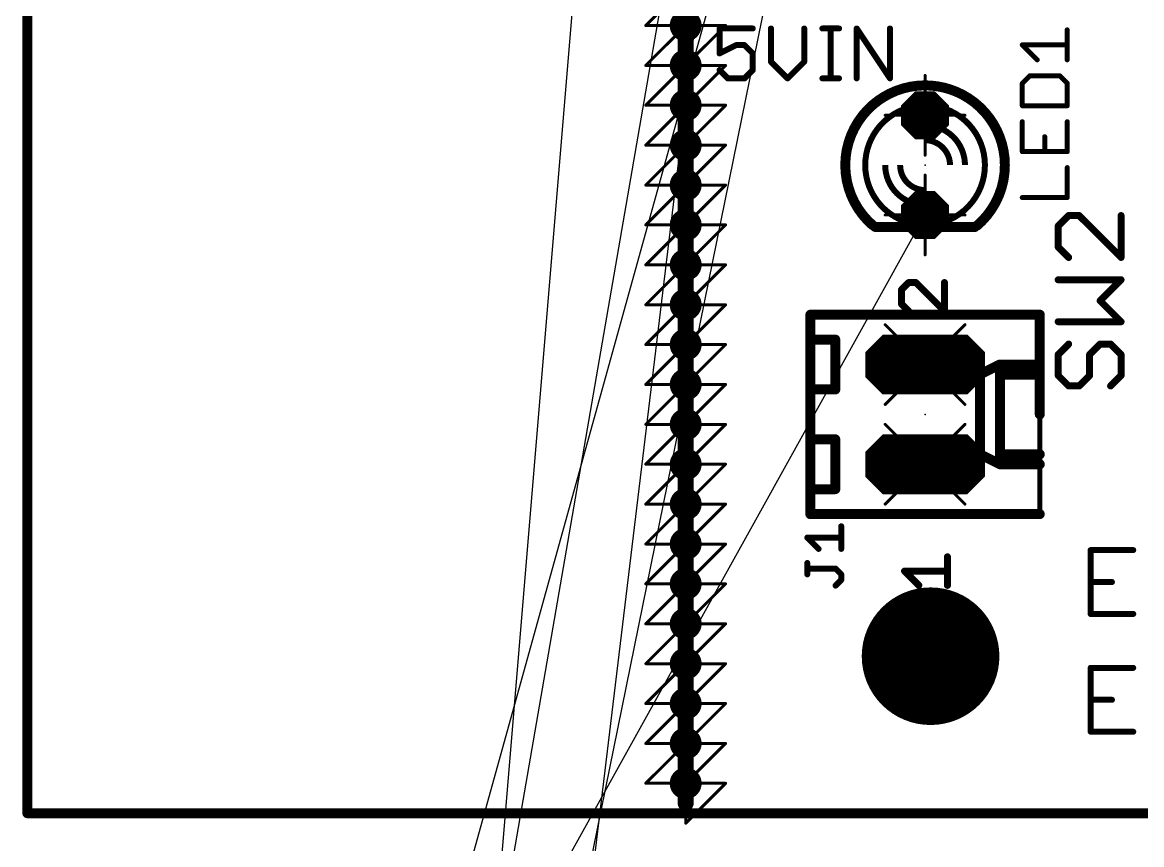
# Model space of a CAD drawing. Extents: x -1 to 118, y -20 to 95.
# Drawn here: x -0.13 to 28.37, y -0.8 to 20.15 of the extents above; entities that cross this region are included whole.
import ezdxf

# ---------------------------------------------------------------- set-up
doc = ezdxf.new("R2010")
doc.units = 0
for name, color, linetype in [('144', 253, 'CONTINUOUS'), ('17', 92, 'CONTINUOUS'), ('19', 52, 'CONTINUOUS'), ('20', 7, 'CONTINUOUS'), ('21', 253, 'CONTINUOUS'), ('23', 7, 'CONTINUOUS'), ('25', 253, 'CONTINUOUS'), ('49', 253, 'CONTINUOUS'), ('51', 253, 'CONTINUOUS')]:
    doc.layers.add(name, color=color, linetype=linetype)

# ---------------------------------------------------------------- blocks, each defined once
blk = doc.blocks.new('RECT')
blk.add_solid([(-0.5, -0.5), (0.5, -0.5), (-0.5, 0.5), (0.5, 0.5)])
blk = doc.blocks.new('LONGP100')
at = {"const_width": 0.5}
blk.add_lwpolyline([(-0.75, -0.1036), (-0.75, 0.1036), (-0.6036, 0.25), (0.6036, 0.25), (0.75, 0.1036), (0.75, -0.1036), (0.6036, -0.25), (-0.6036, -0.25), (-0.75, -0.1036), (-0.75, 0.1036)], dxfattribs=at)
blk = doc.blocks.new('OCTAGONP')
at = {"const_width": 0.5}
blk.add_lwpolyline([(-0.25, -0.1036), (-0.25, 0.1036), (-0.1036, 0.25), (0.1036, 0.25), (0.25, 0.1036), (0.25, -0.1036), (0.1036, -0.25), (-0.1036, -0.25), (-0.25, -0.1036), (-0.25, 0.1036)], dxfattribs=at)

msp = doc.modelspace()

# ---------------------------------------------------------------- linework, layer by layer
at = {"layer": '144', "const_width": 0.0762}
for points in [[(16.764, 21.082), (15.748, 20.066)], [(17.78, 21.082), (16.764, 20.066)], [(16.764, 20.066), (16.764, 21.082)], [(16.764, 20.066), (15.748, 19.05)], [(15.748, 20.066), (16.764, 20.066)], [(16.764, 20.066), (17.78, 20.066)], [(17.78, 20.066), (16.764, 19.05)], [(16.764, 19.05), (16.764, 20.066)], [(16.764, 19.05), (15.748, 18.034)], [(15.748, 19.05), (16.764, 19.05)], [(16.764, 19.05), (17.78, 19.05)], [(17.78, 19.05), (16.764, 18.034)], [(16.764, 18.034), (16.764, 19.05)], [(22.86, 18.796), (22.86, 16.764)], [(16.764, 18.034), (15.748, 17.018)], [(15.748, 18.034), (16.764, 18.034)], [(16.764, 18.034), (17.78, 18.034)], [(17.78, 18.034), (16.764, 17.018)], [(16.764, 17.018), (16.764, 18.034)], [(21.844, 17.78), (23.876, 17.78)], [(16.764, 17.018), (15.748, 16.002)], [(15.748, 17.018), (16.764, 17.018)], [(16.764, 17.018), (17.78, 17.018)], [(17.78, 17.018), (16.764, 16.002)], [(16.764, 16.002), (16.764, 17.018)], [(22.86, 16.256), (22.86, 14.224)], [(16.764, 16.002), (15.748, 14.986)], [(15.748, 16.002), (16.764, 16.002)], [(16.764, 16.002), (17.78, 16.002)], [(17.78, 16.002), (16.764, 14.986)], [(16.764, 14.986), (16.764, 16.002)], [(21.844, 15.24), (23.876, 15.24)], [(16.764, 14.986), (15.748, 13.97)], [(15.748, 14.986), (16.764, 14.986)], [(16.764, 14.986), (17.78, 14.986)], [(17.78, 14.986), (16.764, 13.97)], [(16.764, 13.97), (16.764, 14.986)], [(16.764, 13.97), (15.748, 12.954)], [(15.748, 13.97), (16.764, 13.97)], [(16.764, 13.97), (17.78, 13.97)], [(17.78, 13.97), (16.764, 12.954)], [(16.764, 12.954), (16.764, 13.97)], [(16.764, 12.954), (15.748, 11.938)], [(15.748, 12.954), (16.764, 12.954)], [(16.764, 12.954), (17.78, 12.954)], [(17.78, 12.954), (16.764, 11.938)], [(16.764, 11.938), (16.764, 12.954)], [(21.844, 10.414), (23.876, 12.446)], [(21.844, 12.446), (23.876, 10.414)], [(15.748, 11.938), (16.764, 11.938)], [(16.764, 11.938), (15.748, 10.922)], [(16.764, 11.938), (17.78, 11.938)], [(17.78, 11.938), (16.764, 10.922)], [(16.764, 10.922), (16.764, 11.938)], [(15.748, 10.922), (16.764, 10.922)], [(16.764, 10.922), (15.748, 9.906)], [(16.764, 10.922), (17.78, 10.922)], [(17.78, 10.922), (16.764, 9.906)], [(16.764, 9.906), (16.764, 10.922)], [(16.764, 8.89), (16.764, 10.922)], [(16.764, 9.906), (15.748, 8.89)], [(15.748, 9.906), (17.78, 9.906)], [(16.764, 8.89), (16.764, 9.906)], [(17.78, 9.906), (16.764, 8.89)], [(21.844, 7.874), (23.876, 9.906)], [(21.844, 9.906), (23.876, 7.874)], [(16.764, 8.89), (15.748, 7.874)], [(15.748, 8.89), (16.764, 8.89)], [(16.764, 8.89), (17.78, 8.89)], [(17.78, 8.89), (16.764, 7.874)], [(16.764, 7.874), (16.764, 8.89)], [(16.764, 7.874), (15.748, 6.858)], [(15.748, 7.874), (16.764, 7.874)], [(16.764, 7.874), (17.78, 7.874)], [(17.78, 7.874), (16.764, 6.858)], [(16.764, 6.858), (16.764, 7.874)], [(16.764, 6.858), (15.748, 5.842)], [(15.748, 6.858), (16.764, 6.858)], [(16.764, 6.858), (17.78, 6.858)], [(17.78, 6.858), (16.764, 5.842)], [(16.764, 5.842), (16.764, 6.858)], [(16.764, 5.842), (15.748, 4.826)], [(15.748, 5.842), (16.764, 5.842)], [(16.764, 5.842), (17.78, 5.842)], [(17.78, 5.842), (16.764, 4.826)], [(16.764, 4.826), (16.764, 5.842)], [(16.764, 4.826), (15.748, 3.81)], [(15.748, 4.826), (16.764, 4.826)], [(16.764, 4.826), (17.78, 4.826)], [(17.78, 4.826), (16.764, 3.81)], [(16.764, 3.81), (16.764, 4.826)], [(24.0157, 4.0005), (22.9997, 5.0165)], [(22.9997, 5.0165), (22.9997, 2.9845)], [(21.9837, 4.0005), (24.0157, 4.0005)], [(22.9997, 2.9845), (21.9837, 4.0005)], [(16.764, 3.81), (15.748, 2.794)], [(15.748, 3.81), (16.764, 3.81)], [(16.764, 3.81), (17.78, 3.81)], [(17.78, 3.81), (16.764, 2.794)], [(16.764, 2.794), (16.764, 3.81)], [(16.764, 2.794), (15.748, 1.778)], [(15.748, 2.794), (16.764, 2.794)], [(16.764, 2.794), (17.78, 2.794)], [(17.78, 2.794), (16.764, 1.778)], [(16.764, 1.778), (16.764, 2.794)], [(16.764, 1.778), (15.748, 0.762)], [(15.748, 1.778), (16.764, 1.778)], [(16.764, 1.778), (17.78, 1.778)], [(17.78, 1.778), (16.764, 0.762)], [(16.764, 0.762), (16.764, 1.778)], [(15.748, 0.762), (16.764, 0.762)], [(16.764, 0.762), (17.78, 0.762)], [(17.78, 0.762), (16.764, -0.254)], [(16.764, -0.254), (16.764, 0.762)]]:
    msp.add_lwpolyline(points, dxfattribs=at)
at = {"layer": '144', "const_width": 0.0381}
for points in [[(15.748, 20.0851, 1), (15.748, 20.047)], [(15.7345, 20.0795, 1), (15.7615, 20.0525)], [(16.764, 20.0851, 1), (16.764, 20.047)], [(16.783, 20.066, 1), (16.7449, 20.066)], [(16.7505, 20.0795, 1), (16.7775, 20.0525)], [(16.7449, 20.066, 1), (16.783, 20.066)], [(16.7775, 20.0525, 1), (16.7505, 20.0795)], [(16.764, 20.047, 1), (16.764, 20.0851)], [(17.7935, 20.0525, 1), (17.7665, 20.0795)], [(17.78, 20.047, 1), (17.78, 20.0851)], [(15.748, 19.0691, 1), (15.748, 19.031)], [(15.7345, 19.0635, 1), (15.7615, 19.0365)], [(16.764, 19.0691, 1), (16.764, 19.031)], [(16.783, 19.05, 1), (16.7449, 19.05)], [(16.7505, 19.0635, 1), (16.7775, 19.0365)], [(16.7449, 19.05, 1), (16.783, 19.05)], [(16.7775, 19.0365, 1), (16.7505, 19.0635)], [(16.764, 19.031, 1), (16.764, 19.0691)], [(17.7935, 19.0365, 1), (17.7665, 19.0635)], [(17.78, 19.031, 1), (17.78, 19.0691)], [(22.879, 18.796, 1), (22.8409, 18.796)], [(15.748, 18.0531, 1), (15.748, 18.015)], [(15.7345, 18.0475, 1), (15.7615, 18.0205)], [(16.764, 18.0531, 1), (16.764, 18.015)], [(16.783, 18.034, 1), (16.7449, 18.034)], [(16.7505, 18.0475, 1), (16.7775, 18.0205)], [(16.7449, 18.034, 1), (16.783, 18.034)], [(16.7775, 18.0205, 1), (16.7505, 18.0475)], [(16.764, 18.015, 1), (16.764, 18.0531)], [(17.7935, 18.0205, 1), (17.7665, 18.0475)], [(17.78, 18.015, 1), (17.78, 18.0531)], [(21.844, 17.7991, 1), (21.844, 17.761)], [(23.876, 17.761, 1), (23.876, 17.7991)], [(15.748, 17.0371, 1), (15.748, 16.999)], [(15.7345, 17.0315, 1), (15.7615, 17.0045)], [(16.764, 17.0371, 1), (16.764, 16.999)], [(16.783, 17.018, 1), (16.7449, 17.018)], [(16.7505, 17.0315, 1), (16.7775, 17.0045)], [(16.7449, 17.018, 1), (16.783, 17.018)], [(16.7775, 17.0045, 1), (16.7505, 17.0315)], [(16.764, 16.999, 1), (16.764, 17.0371)], [(17.7935, 17.0045, 1), (17.7665, 17.0315)], [(17.78, 16.999, 1), (17.78, 17.0371)], [(22.8409, 16.764, 1), (22.879, 16.764)], [(22.879, 16.256, 1), (22.8409, 16.256)], [(15.748, 16.0211, 1), (15.748, 15.983)], [(15.7345, 16.0155, 1), (15.7615, 15.9885)], [(16.764, 16.0211, 1), (16.764, 15.983)], [(16.783, 16.002, 1), (16.7449, 16.002)], [(16.7505, 16.0155, 1), (16.7775, 15.9885)], [(16.7449, 16.002, 1), (16.783, 16.002)], [(16.7775, 15.9885, 1), (16.7505, 16.0155)], [(16.764, 15.983, 1), (16.764, 16.0211)], [(17.7935, 15.9885, 1), (17.7665, 16.0155)], [(17.78, 15.983, 1), (17.78, 16.0211)], [(21.844, 15.2591, 1), (21.844, 15.221)], [(23.876, 15.221, 1), (23.876, 15.2591)], [(15.748, 15.0051, 1), (15.748, 14.967)], [(15.7345, 14.9995, 1), (15.7615, 14.9725)], [(16.764, 15.0051, 1), (16.764, 14.967)], [(16.783, 14.986, 1), (16.7449, 14.986)], [(16.7505, 14.9995, 1), (16.7775, 14.9725)], [(16.7449, 14.986, 1), (16.783, 14.986)], [(16.7775, 14.9725, 1), (16.7505, 14.9995)], [(16.764, 14.967, 1), (16.764, 15.0051)], [(17.7935, 14.9725, 1), (17.7665, 14.9995)], [(17.78, 14.967, 1), (17.78, 15.0051)], [(15.748, 13.9891, 1), (15.748, 13.951)], [(15.7345, 13.9835, 1), (15.7615, 13.9565)], [(16.764, 13.9891, 1), (16.764, 13.951)], [(16.783, 13.97, 1), (16.7449, 13.97)], [(16.7505, 13.9835, 1), (16.7775, 13.9565)], [(16.7449, 13.97, 1), (16.783, 13.97)], [(16.7775, 13.9565, 1), (16.7505, 13.9835)], [(16.764, 13.951, 1), (16.764, 13.9891)], [(17.7935, 13.9565, 1), (17.7665, 13.9835)], [(17.78, 13.951, 1), (17.78, 13.9891)], [(22.8409, 14.224, 1), (22.879, 14.224)], [(15.748, 12.9731, 1), (15.748, 12.935)], [(15.7345, 12.9675, 1), (15.7615, 12.9405)], [(16.764, 12.9731, 1), (16.764, 12.935)], [(16.783, 12.954, 1), (16.7449, 12.954)], [(16.7505, 12.9675, 1), (16.7775, 12.9405)], [(16.7449, 12.954, 1), (16.783, 12.954)], [(16.7775, 12.9405, 1), (16.7505, 12.9675)], [(16.764, 12.935, 1), (16.764, 12.9731)], [(17.7935, 12.9405, 1), (17.7665, 12.9675)], [(17.78, 12.935, 1), (17.78, 12.9731)], [(21.8575, 12.4595, 1), (21.8305, 12.4325)], [(23.8895, 12.4325, 1), (23.8625, 12.4595)], [(15.748, 11.9571, 1), (15.748, 11.919)], [(15.7345, 11.9515, 1), (15.7615, 11.9245)], [(16.764, 11.9571, 1), (16.764, 11.919)], [(16.783, 11.938, 1), (16.7449, 11.938)], [(16.7505, 11.9515, 1), (16.7775, 11.9245)], [(16.7775, 11.9245, 1), (16.7505, 11.9515)], [(16.764, 11.919, 1), (16.764, 11.9571)], [(17.7935, 11.9245, 1), (17.7665, 11.9515)], [(17.78, 11.919, 1), (17.78, 11.9571)], [(16.7449, 11.938, 1), (16.783, 11.938)], [(15.748, 10.9411, 1), (15.748, 10.903)], [(15.7345, 10.9355, 1), (15.7615, 10.9085)], [(16.764, 10.9411, 1), (16.764, 10.903)], [(16.783, 10.922, 1), (16.7449, 10.922)], [(16.783, 10.922, 1), (16.7449, 10.922)], [(16.7505, 10.9355, 1), (16.7775, 10.9085)], [(16.7449, 10.922, 1), (16.783, 10.922)], [(16.7775, 10.9085, 1), (16.7505, 10.9355)], [(16.764, 10.903, 1), (16.764, 10.9411)], [(17.7935, 10.9085, 1), (17.7665, 10.9355)], [(17.78, 10.903, 1), (17.78, 10.9411)], [(21.8305, 10.4275, 1), (21.8575, 10.4005)], [(23.8625, 10.4005, 1), (23.8895, 10.4275)], [(15.748, 9.9251, 1), (15.748, 9.887)], [(15.7345, 9.9195, 1), (15.7615, 9.8925)], [(16.783, 9.906, 1), (16.7449, 9.906)], [(16.7505, 9.9195, 1), (16.7775, 9.8925)], [(16.7449, 9.906, 1), (16.783, 9.906)], [(16.7775, 9.8925, 1), (16.7505, 9.9195)], [(17.7935, 9.8925, 1), (17.7665, 9.9195)], [(17.78, 9.887, 1), (17.78, 9.9251)], [(21.8575, 9.9195, 1), (21.8305, 9.8925)], [(23.8895, 9.8925, 1), (23.8625, 9.9195)], [(15.748, 8.9091, 1), (15.748, 8.871)], [(15.7345, 8.9035, 1), (15.7615, 8.8765)], [(16.764, 8.9091, 1), (16.764, 8.871)], [(16.783, 8.89, 1), (16.7449, 8.89)], [(16.7505, 8.9035, 1), (16.7775, 8.8765)], [(16.7449, 8.89, 1), (16.783, 8.89)], [(16.7449, 8.89, 1), (16.783, 8.89)], [(16.7775, 8.8765, 1), (16.7505, 8.9035)], [(16.764, 8.871, 1), (16.764, 8.9091)], [(17.7935, 8.8765, 1), (17.7665, 8.9035)], [(17.78, 8.871, 1), (17.78, 8.9091)], [(15.748, 7.8931, 1), (15.748, 7.855)], [(15.7345, 7.8875, 1), (15.7615, 7.8605)], [(16.764, 7.8931, 1), (16.764, 7.855)], [(16.783, 7.874, 1), (16.7449, 7.874)], [(16.7505, 7.8875, 1), (16.7775, 7.8605)], [(16.7449, 7.874, 1), (16.783, 7.874)], [(16.7775, 7.8605, 1), (16.7505, 7.8875)], [(16.764, 7.855, 1), (16.764, 7.8931)], [(17.7935, 7.8605, 1), (17.7665, 7.8875)], [(17.78, 7.855, 1), (17.78, 7.8931)], [(21.8305, 7.8875, 1), (21.8575, 7.8605)], [(23.8625, 7.8605, 1), (23.8895, 7.8875)], [(15.748, 6.8771, 1), (15.748, 6.839)], [(15.7345, 6.8715, 1), (15.7615, 6.8445)], [(16.764, 6.8771, 1), (16.764, 6.839)], [(16.783, 6.858, 1), (16.7449, 6.858)], [(16.7505, 6.8715, 1), (16.7775, 6.8445)], [(16.7449, 6.858, 1), (16.783, 6.858)], [(16.7775, 6.8445, 1), (16.7505, 6.8715)], [(16.764, 6.839, 1), (16.764, 6.8771)], [(17.7935, 6.8445, 1), (17.7665, 6.8715)], [(17.78, 6.839, 1), (17.78, 6.8771)], [(15.748, 5.8611, 1), (15.748, 5.823)], [(15.7345, 5.8555, 1), (15.7615, 5.8285)], [(16.764, 5.8611, 1), (16.764, 5.823)], [(16.783, 5.842, 1), (16.7449, 5.842)], [(16.7505, 5.8555, 1), (16.7775, 5.8285)], [(16.7449, 5.842, 1), (16.783, 5.842)], [(16.7775, 5.8285, 1), (16.7505, 5.8555)], [(16.764, 5.823, 1), (16.764, 5.8611)], [(17.7935, 5.8285, 1), (17.7665, 5.8555)], [(17.78, 5.823, 1), (17.78, 5.8611)], [(15.748, 4.8451, 1), (15.748, 4.807)], [(15.7345, 4.8395, 1), (15.7615, 4.8125)], [(16.764, 4.8451, 1), (16.764, 4.807)], [(16.783, 4.826, 1), (16.7449, 4.826)], [(16.7505, 4.8395, 1), (16.7775, 4.8125)], [(16.7775, 4.8125, 1), (16.7505, 4.8395)], [(16.764, 4.807, 1), (16.764, 4.8451)], [(17.7935, 4.8125, 1), (17.7665, 4.8395)], [(17.78, 4.807, 1), (17.78, 4.8451)], [(23.0132, 5.03, 1), (22.9862, 5.003)], [(23.0188, 5.0165, 1), (22.9807, 5.0165)], [(16.7449, 4.826, 1), (16.783, 4.826)], [(21.9837, 4.0196, 1), (21.9837, 3.9815)], [(21.9972, 4.014, 1), (21.9702, 3.987)], [(24.0022, 3.987, 1), (24.0292, 4.014)], [(24.0157, 3.9815, 1), (24.0157, 4.0196)], [(15.748, 3.8291, 1), (15.748, 3.791)], [(15.7345, 3.8235, 1), (15.7615, 3.7965)], [(16.764, 3.8291, 1), (16.764, 3.791)], [(16.783, 3.81, 1), (16.7449, 3.81)], [(16.7505, 3.8235, 1), (16.7775, 3.7965)], [(16.7449, 3.81, 1), (16.783, 3.81)], [(16.7775, 3.7965, 1), (16.7505, 3.8235)], [(16.764, 3.791, 1), (16.764, 3.8291)], [(17.7935, 3.7965, 1), (17.7665, 3.8235)], [(17.78, 3.791, 1), (17.78, 3.8291)], [(22.9807, 2.9845, 1), (23.0188, 2.9845)], [(22.9862, 2.971, 1), (23.0132, 2.998)], [(15.748, 2.8131, 1), (15.748, 2.775)], [(15.7345, 2.8075, 1), (15.7615, 2.7805)], [(16.764, 2.8131, 1), (16.764, 2.775)], [(16.783, 2.794, 1), (16.7449, 2.794)], [(16.7505, 2.8075, 1), (16.7775, 2.7805)], [(16.7449, 2.794, 1), (16.783, 2.794)], [(16.7775, 2.7805, 1), (16.7505, 2.8075)], [(16.764, 2.775, 1), (16.764, 2.8131)], [(17.7935, 2.7805, 1), (17.7665, 2.8075)], [(17.78, 2.775, 1), (17.78, 2.8131)], [(15.748, 1.7971, 1), (15.748, 1.759)], [(15.7345, 1.7915, 1), (15.7615, 1.7645)], [(16.764, 1.7971, 1), (16.764, 1.759)], [(16.783, 1.778, 1), (16.7449, 1.778)], [(16.7505, 1.7915, 1), (16.7775, 1.7645)], [(16.7449, 1.778, 1), (16.783, 1.778)], [(16.7775, 1.7645, 1), (16.7505, 1.7915)], [(16.764, 1.759, 1), (16.764, 1.7971)], [(17.7935, 1.7645, 1), (17.7665, 1.7915)], [(17.78, 1.759, 1), (17.78, 1.7971)], [(15.748, 0.7811, 1), (15.748, 0.7429)], [(15.7345, 0.7755, 1), (15.7615, 0.7485)], [(16.764, 0.7811, 1), (16.764, 0.7429)], [(16.783, 0.762, 1), (16.7449, 0.762)], [(16.7505, 0.7755, 1), (16.7775, 0.7485)], [(16.7449, 0.762, 1), (16.783, 0.762)], [(16.764, 0.7429, 1), (16.764, 0.7811)], [(17.7935, 0.7485, 1), (17.7665, 0.7755)], [(17.78, 0.7429, 1), (17.78, 0.7811)], [(16.7505, -0.2405, 1), (16.7775, -0.2675)], [(16.7449, -0.254, 1), (16.783, -0.254)]]:
    msp.add_lwpolyline(points, format="xyb", dxfattribs=at)
at = {"layer": '19'}
for p, q in [((19.05, 82.55), (10.58, -19.05)), ((12.28, -19.05), (22.86, 68.58)), ((22.225, 55.88), (10.58, -11.43)), ((12.28, -11.43), (22.86, 40.64)), ((10.58, -3.81), (19.05, 26.67)), ((12.28, -3.81), (22.86, 15.24))]:
    msp.add_line(p, q, dxfattribs=at)
at = {"layer": '20', "const_width": 0.254}
for points in [[(0, 0), (0, 94.742)], [(0, 0), (73.66, 0)]]:
    msp.add_lwpolyline(points, dxfattribs=at)
at = {"layer": '20', "const_width": 0.127}
for points in [[(0, 0.0635, 1), (0, -0.0635)], [(-0.0635, 0, 1), (0.0635, 0)]]:
    msp.add_lwpolyline(points, format="xyb", dxfattribs=at)
at = {"layer": '20'}
for centre, radius in [((16.764, 20.066), 0.3048), ((16.764, 19.05), 0.3048), ((16.764, 18.034), 0.3048), ((16.764, 17.018), 0.3048), ((16.764, 16.002), 0.3048), ((16.764, 14.986), 0.3048), ((16.764, 13.97), 0.3048), ((16.764, 12.954), 0.3048), ((16.764, 11.938), 0.3048), ((16.764, 10.922), 0.3048), ((16.764, 9.906), 0.3048), ((16.764, 8.89), 0.3048), ((16.764, 7.874), 0.3048), ((16.764, 6.858), 0.3048), ((16.764, 5.842), 0.3048), ((23, 4), 1.651), ((16.764, 4.826), 0.3048), ((16.764, 3.81), 0.3048), ((16.764, 2.794), 0.3048), ((16.764, 1.778), 0.3048), ((16.764, 0.762), 0.3048)]:
    msp.add_circle(centre, radius, dxfattribs=at)
at = {"layer": '21'}
for points, const_width in [([(18.4732, 19.9908), (17.6259, 19.9908)], 0.1524), ([(17.6259, 19.9908), (17.6259, 19.3553)], 0.1524), ([(18.9356, 19.9908), (18.9356, 19.1434)], 0.1524), ([(19.7829, 19.1434), (19.7829, 19.9908)], 0.1524), ([(20.2453, 19.9908), (20.6689, 19.9908)], 0.1524), ([(20.4571, 18.7198), (20.4571, 19.9908)], 0.1524), ([(21.1184, 18.7198), (21.1184, 19.9908)], 0.1524), ([(21.1184, 19.9908), (21.9657, 18.7198)], 0.1524), ([(21.9657, 18.7198), (21.9657, 19.9908)], 0.1524), ([(17.6259, 19.3553), (18.0495, 19.5671)], 0.1524), ([(18.0495, 19.5671), (18.2614, 19.5671)], 0.1524), ([(18.2614, 19.5671), (18.4732, 19.3553)], 0.1524), ([(18.4732, 19.3553), (18.4732, 18.9316)], 0.1524), ([(18.9356, 19.1434), (19.3592, 18.7198)], 0.1524), ([(19.3592, 18.7198), (19.7829, 19.1434)], 0.1524), ([(17.8377, 18.7198), (17.6259, 18.9316)], 0.1524), ([(18.4732, 18.9316), (18.2614, 18.7198)], 0.1524), ([(18.2614, 18.7198), (17.8377, 18.7198)], 0.1524), ([(20.2453, 18.7198), (20.6689, 18.7198)], 0.1524), ([(22.4429, 13.5182), (22.2607, 13.336)], 0.1778), ([(22.2607, 13.336), (22.2607, 12.9716)], 0.1778), ([(22.6251, 13.5182), (22.4429, 13.5182)], 0.1778), ([(23.3538, 12.7895), (22.6251, 13.5182)], 0.1778), ([(23.3538, 13.5182), (23.3538, 12.7895)], 0.1778), ([(22.86, 12.7), (19.939, 12.7)], 0.254), ([(19.939, 12.7), (19.939, 10.16)], 0.254), ([(19.939, 12.7), (19.939, 12.065)], 0.254), ([(22.2607, 12.9716), (22.4429, 12.7895)], 0.1778), ([(22.86, 12.7), (25.781, 12.7)], 0.254), ([(25.781, 12.7), (25.781, 11.43)], 0.254), ([(19.939, 12.446), (19.939, 12.065)], 0.127), ([(19.939, 12.065), (20.574, 12.065)], 0.254), ([(20.574, 12.065), (20.574, 10.795)], 0.254), ([(24.765, 11.43), (24.257, 11.176)], 0.254), ([(24.765, 11.43), (25.781, 11.43)], 0.254), ([(24.765, 11.43), (24.765, 11.176)], 0.254), ([(25.4, 11.43), (25.781, 11.43)], 0.127), ([(25.781, 11.43), (25.781, 10.16)], 0.254), ([(25.781, 11.176), (25.781, 11.43)], 0.127), ([(24.257, 11.176), (24.257, 9.144)], 0.254), ([(24.765, 11.176), (24.765, 9.144)], 0.254), ([(25.781, 11.176), (24.765, 11.176)], 0.254), ([(20.574, 10.795), (19.939, 10.795)], 0.254), ([(19.939, 10.795), (19.939, 9.525)], 0.254), ([(19.939, 9.525), (19.939, 10.16)], 0.127), ([(25.781, 7.62), (25.781, 10.16)], 0.127), ([(19.939, 8.255), (19.939, 9.525)], 0.254), ([(19.939, 9.525), (20.574, 9.525)], 0.254), ([(20.574, 9.525), (20.574, 8.255)], 0.254), ([(24.257, 9.144), (24.765, 8.89)], 0.254), ([(24.765, 9.144), (24.765, 8.89)], 0.254), ([(25.781, 9.144), (24.765, 9.144)], 0.254), ([(24.765, 8.89), (25.781, 8.89)], 0.254), ([(20.574, 8.255), (19.939, 8.255)], 0.254), ([(19.939, 8.255), (19.939, 7.62)], 0.254), ([(19.939, 7.62), (19.939, 8.255)], 0.127), ([(22.86, 7.62), (19.939, 7.62)], 0.254), ([(22.86, 7.62), (25.781, 7.62)], 0.254), ([(23.43, 5.8045), (23.43, 6.5332)], 0.1778), ([(28.1608, 6.7031), (27.0762, 6.7031)], 0.1524), ([(27.0762, 6.7031), (27.0762, 5.0762)], 0.1524), ([(22.7013, 5.8045), (22.3369, 6.1688)], 0.1778), ([(22.3369, 6.1688), (23.43, 6.1688)], 0.1778), ([(27.0762, 5.8896), (27.6185, 5.8896)], 0.1524), ([(27.0762, 5.0762), (28.1608, 5.0762)], 0.1524), ([(28.1608, 3.7031), (27.0762, 3.7031)], 0.1524), ([(27.0762, 3.7031), (27.0762, 2.0762)], 0.1524), ([(27.0762, 2.8896), (27.6185, 2.8896)], 0.1524), ([(27.0762, 2.0762), (28.1608, 2.0762)], 0.1524)]:
    msp.add_lwpolyline(points, dxfattribs=dict(at, const_width=const_width))
for points, const_width in [([(17.6259, 20.0289, 1), (17.6259, 19.9527)], 0.0762), ([(17.664, 19.9908, 1), (17.5878, 19.9908)], 0.0762), ([(18.4732, 19.9527, 1), (18.4732, 20.0289)], 0.0762), ([(18.9737, 19.9908, 1), (18.8975, 19.9908)], 0.0762), ([(19.821, 19.9908, 1), (19.7448, 19.9908)], 0.0762), ([(20.2453, 20.0289, 1), (20.2453, 19.9527)], 0.0762), ([(20.4952, 19.9908, 1), (20.419, 19.9908)], 0.0762), ([(20.6689, 19.9527, 1), (20.6689, 20.0289)], 0.0762), ([(21.1565, 19.9908, 1), (21.0803, 19.9908)], 0.0762), ([(21.1501, 20.0119, 1), (21.0867, 19.9697)], 0.0762), ([(22.0038, 19.9908, 1), (21.9276, 19.9908)], 0.0762), ([(17.6089, 19.3894, 1), (17.6429, 19.3212)], 0.0762), ([(17.5878, 19.3553, 1), (17.664, 19.3553)], 0.0762), ([(18.0495, 19.6052, 1), (18.0495, 19.529)], 0.0762), ([(18.0665, 19.533, 1), (18.0325, 19.6012)], 0.0762), ([(18.2883, 19.594, 1), (18.2345, 19.5402)], 0.0762), ([(18.2614, 19.529, 1), (18.2614, 19.6052)], 0.0762), ([(18.5113, 19.3553, 1), (18.4351, 19.3553)], 0.0762), ([(18.4463, 19.3284, 1), (18.5001, 19.3822)], 0.0762), ([(18.8975, 19.1434, 1), (18.9737, 19.1434)], 0.0762), ([(18.9625, 19.1703, 1), (18.9087, 19.1165)], 0.0762), ([(19.7448, 19.1434, 1), (19.821, 19.1434)], 0.0762), ([(19.8098, 19.1165, 1), (19.756, 19.1703)], 0.0762), ([(17.6528, 18.9585, 1), (17.599, 18.9047)], 0.0762), ([(18.4351, 18.9316, 1), (18.5113, 18.9316)], 0.0762), ([(18.5001, 18.9047, 1), (18.4463, 18.9585)], 0.0762), ([(17.8377, 18.7579, 1), (17.8377, 18.6817)], 0.0762), ([(17.8108, 18.6929, 1), (17.8646, 18.7467)], 0.0762), ([(18.2345, 18.7467, 1), (18.2883, 18.6929)], 0.0762), ([(18.2614, 18.6817, 1), (18.2614, 18.7579)], 0.0762), ([(19.3323, 18.7467, 1), (19.3861, 18.6929)], 0.0762), ([(19.3323, 18.6929, 1), (19.3861, 18.7467)], 0.0762), ([(20.2453, 18.7579, 1), (20.2453, 18.6817)], 0.0762), ([(20.419, 18.7198, 1), (20.4952, 18.7198)], 0.0762), ([(20.6689, 18.6817, 1), (20.6689, 18.7579)], 0.0762), ([(21.0803, 18.7198, 1), (21.1565, 18.7198)], 0.0762), ([(21.9276, 18.7198, 1), (22.0038, 18.7198)], 0.0762), ([(21.934, 18.6987, 1), (21.9974, 18.7409)], 0.0762), ([(21.8518, 18.2743, 0.2691), (20.828, 16.51)], 0.254), ([(24.892, 16.51, 0.277), (23.8162, 18.3029)], 0.254), ([(21.9244, 17.713, 0.2315), (21.336, 16.51)], 0.1524), ([(24.384, 16.51, 0.2361), (23.7744, 17.7292)], 0.1524), ([(20.828, 16.51, 0.2206), (21.5474, 14.9588)], 0.254), ([(21.336, 16.51, 0.2315), (21.9244, 15.307)], 0.1524), ([(23.7458, 15.2699, 0.2422), (24.384, 16.51)], 0.1524), ([(24.1609, 14.949, 0.2226), (24.892, 16.51)], 0.254), ([(22.3052, 13.336, 1), (22.2162, 13.336)], 0.0889), ([(22.2293, 13.3674, 1), (22.2921, 13.3046)], 0.0889), ([(22.4429, 13.5626, 1), (22.4429, 13.4738)], 0.0889), ([(22.4743, 13.4868, 1), (22.4115, 13.5496)], 0.0889), ([(22.6565, 13.5496, 1), (22.5937, 13.4868)], 0.0889), ([(22.6251, 13.4738, 1), (22.6251, 13.5626)], 0.0889), ([(23.3983, 13.5182, 1), (23.3093, 13.5182)], 0.0889), ([(19.939, 12.7635, 1), (19.939, 12.6365)], 0.127), ([(20.0025, 12.7, 1), (19.8755, 12.7)], 0.127), ([(20.0025, 12.7, 1), (19.8755, 12.7)], 0.127), ([(22.2162, 12.9716, 1), (22.3052, 12.9716)], 0.0889), ([(22.2921, 13.003, 1), (22.2293, 12.9402)], 0.0889), ([(22.4115, 12.7581, 1), (22.4743, 12.8209)], 0.0889), ([(22.86, 12.7635, 1), (22.86, 12.6365)], 0.127), ([(22.86, 12.6365, 1), (22.86, 12.7635)], 0.127), ([(23.3093, 12.7895, 1), (23.3983, 12.7895)], 0.0889), ([(23.3224, 12.7581, 1), (23.3852, 12.8209)], 0.0889), ([(25.8445, 12.7, 1), (25.7175, 12.7)], 0.127), ([(25.781, 12.6365, 1), (25.781, 12.7635)], 0.127), ([(19.9707, 12.446, 1), (19.9073, 12.446)], 0.0635), ([(19.939, 12.1285, 1), (19.939, 12.0015)], 0.127), ([(19.8755, 12.065, 1), (20.0025, 12.065)], 0.127), ([(19.9073, 12.065, 1), (19.9707, 12.065)], 0.0635), ([(20.6375, 12.065, 1), (20.5105, 12.065)], 0.127), ([(20.574, 12.0015, 1), (20.574, 12.1285)], 0.127), ([(24.765, 11.4935, 1), (24.765, 11.3665)], 0.127), ([(24.8285, 11.43, 1), (24.7015, 11.43)], 0.127), ([(24.7934, 11.3732, 1), (24.7366, 11.4868)], 0.127), ([(25.4, 11.4618, 1), (25.4, 11.3982)], 0.0635), ([(25.8445, 11.43, 1), (25.7175, 11.43)], 0.127), ([(25.7175, 11.43, 1), (25.8445, 11.43)], 0.127), ([(25.781, 11.3665, 1), (25.781, 11.4935)], 0.127), ([(25.8128, 11.43, 1), (25.7493, 11.43)], 0.0635), ([(25.781, 11.3982, 1), (25.781, 11.4618)], 0.0635), ([(24.3205, 11.176, 1), (24.1935, 11.176)], 0.127), ([(24.2286, 11.2328, 1), (24.2854, 11.1192)], 0.127), ([(24.8285, 11.176, 1), (24.7015, 11.176)], 0.127), ([(24.765, 11.2395, 1), (24.765, 11.1125)], 0.127), ([(24.7015, 11.176, 1), (24.8285, 11.176)], 0.127), ([(25.781, 11.1125, 1), (25.781, 11.2395)], 0.127), ([(25.7493, 11.176, 1), (25.8128, 11.176)], 0.0635), ([(19.939, 10.8585, 1), (19.939, 10.7315)], 0.127), ([(20.0025, 10.795, 1), (19.8755, 10.795)], 0.127), ([(20.5105, 10.795, 1), (20.6375, 10.795)], 0.127), ([(20.574, 10.7315, 1), (20.574, 10.8585)], 0.127), ([(19.8755, 10.16, 1), (20.0025, 10.16)], 0.127), ([(19.9707, 10.16, 1), (19.9073, 10.16)], 0.0635), ([(25.7175, 10.16, 1), (25.8445, 10.16)], 0.127), ([(25.8128, 10.16, 1), (25.7493, 10.16)], 0.0635), ([(20.0025, 9.525, 1), (19.8755, 9.525)], 0.127), ([(19.939, 9.5885, 1), (19.939, 9.4615)], 0.127), ([(19.8755, 9.525, 1), (20.0025, 9.525)], 0.127), ([(19.9073, 9.525, 1), (19.9707, 9.525)], 0.0635), ([(20.6375, 9.525, 1), (20.5105, 9.525)], 0.127), ([(20.574, 9.4615, 1), (20.574, 9.5885)], 0.127), ([(24.2854, 9.2008, 1), (24.2286, 9.0872)], 0.127), ([(24.1935, 9.144, 1), (24.3205, 9.144)], 0.127), ([(24.8285, 9.144, 1), (24.7015, 9.144)], 0.127), ([(24.765, 9.2075, 1), (24.765, 9.0805)], 0.127), ([(24.7015, 9.144, 1), (24.8285, 9.144)], 0.127), ([(25.781, 9.0805, 1), (25.781, 9.2075)], 0.127), ([(24.765, 8.9535, 1), (24.765, 8.8265)], 0.127), ([(24.7015, 8.89, 1), (24.8285, 8.89)], 0.127), ([(24.7366, 8.8332, 1), (24.7934, 8.9468)], 0.127), ([(25.781, 8.8265, 1), (25.781, 8.9535)], 0.127), ([(19.939, 8.3185, 1), (19.939, 8.1915)], 0.127), ([(20.0025, 8.255, 1), (19.8755, 8.255)], 0.127), ([(19.8755, 8.255, 1), (20.0025, 8.255)], 0.127), ([(19.9707, 8.255, 1), (19.9073, 8.255)], 0.0635), ([(20.5105, 8.255, 1), (20.6375, 8.255)], 0.127), ([(20.574, 8.1915, 1), (20.574, 8.3185)], 0.127), ([(19.939, 7.6835, 1), (19.939, 7.5565)], 0.127), ([(22.86, 7.6835, 1), (22.86, 7.5565)], 0.127), ([(22.86, 7.5565, 1), (22.86, 7.6835)], 0.127), ([(25.781, 7.5565, 1), (25.781, 7.6835)], 0.127), ([(19.8755, 7.62, 1), (20.0025, 7.62)], 0.127), ([(19.9073, 7.62, 1), (19.9707, 7.62)], 0.0635), ([(25.7493, 7.62, 1), (25.8128, 7.62)], 0.0635), ([(23.4745, 6.5332, 1), (23.3855, 6.5332)], 0.0889), ([(27.0762, 6.7412, 1), (27.0762, 6.665)], 0.0762), ([(27.1143, 6.7031, 1), (27.0381, 6.7031)], 0.0762), ([(28.1608, 6.665, 1), (28.1608, 6.7412)], 0.0762), ([(22.3369, 6.2133, 1), (22.3369, 6.1243)], 0.0889), ([(22.3683, 6.2002, 1), (22.3055, 6.1374)], 0.0889), ([(23.43, 6.1243, 1), (23.43, 6.2133)], 0.0889), ([(22.6699, 5.7731, 1), (22.7327, 5.8359)], 0.0889), ([(23.3855, 5.8045, 1), (23.4745, 5.8045)], 0.0889), ([(27.0762, 5.9277, 1), (27.0762, 5.8515)], 0.0762), ([(27.6185, 5.8515, 1), (27.6185, 5.9277)], 0.0762), ([(27.0762, 5.1143, 1), (27.0762, 5.0381)], 0.0762), ([(28.1608, 5.0381, 1), (28.1608, 5.1143)], 0.0762), ([(27.0381, 5.0762, 1), (27.1143, 5.0762)], 0.0762), ([(27.0762, 3.7412, 1), (27.0762, 3.665)], 0.0762), ([(27.1143, 3.7031, 1), (27.0381, 3.7031)], 0.0762), ([(28.1608, 3.665, 1), (28.1608, 3.7412)], 0.0762), ([(27.0762, 2.9277, 1), (27.0762, 2.8515)], 0.0762), ([(27.6185, 2.8515, 1), (27.6185, 2.9277)], 0.0762), ([(27.0762, 2.1143, 1), (27.0762, 2.0381)], 0.0762), ([(27.0381, 2.0762, 1), (27.1143, 2.0762)], 0.0762), ([(28.1608, 2.0381, 1), (28.1608, 2.1143)], 0.0762)]:
    msp.add_lwpolyline(points, format="xyb", dxfattribs=dict(at, const_width=const_width))
at = {"layer": '23'}
for p in [(22.86, 16.51), (22.86, 10.16)]:
    msp.add_point(p, dxfattribs=at)
at = {"layer": '25'}
for points, const_width in [([(26.4795, 19.1924), (26.4795, 19.955)], 0.127), ([(25.7169, 19.1924), (25.3356, 19.5737)], 0.127), ([(25.3356, 19.5737), (26.4795, 19.5737)], 0.127), ([(25.5262, 18.7857), (25.3356, 18.595)], 0.127), ([(26.2889, 18.7857), (25.5262, 18.7857)], 0.127), ([(26.4795, 18.595), (26.2889, 18.7857)], 0.127), ([(25.3356, 18.595), (25.3356, 18.0231)], 0.127), ([(26.4795, 18.0231), (26.4795, 18.595)], 0.127), ([(25.3356, 18.0231), (26.4795, 18.0231)], 0.127), ([(25.3356, 17.6164), (25.3356, 16.8538)], 0.127), ([(26.4795, 16.8538), (26.4795, 17.6164)], 0.127), ([(25.9076, 16.8538), (25.9076, 17.2351)], 0.127), ([(25.3356, 16.8538), (26.4795, 16.8538)], 0.127), ([(26.4795, 15.6845), (26.4795, 16.4471)], 0.127), ([(25.3356, 15.6845), (26.4795, 15.6845)], 0.127), ([(26.5165, 15.2258), (26.2496, 14.9588)], 0.1778), ([(26.7834, 15.2258), (26.5165, 15.2258)], 0.1778), ([(27.8511, 14.1581), (26.7834, 15.2258)], 0.1778), ([(27.8511, 15.2258), (27.8511, 14.1581)], 0.1778), ([(26.2496, 14.9588), (26.2496, 14.425)], 0.1778), ([(26.2496, 14.425), (26.5165, 14.1581)], 0.1778), ([(27.8511, 13.5887), (26.2496, 13.5887)], 0.1778), ([(27.3173, 13.0548), (27.8511, 13.5887)], 0.1778), ([(27.8511, 12.521), (27.3173, 13.0548)], 0.1778), ([(26.2496, 12.521), (27.8511, 12.521)], 0.1778), ([(26.5165, 11.9516), (26.2496, 11.6846)], 0.1778), ([(27.0504, 11.6846), (27.3173, 11.9516)], 0.1778), ([(27.3173, 11.9516), (27.5842, 11.9516)], 0.1778), ([(27.5842, 11.9516), (27.8511, 11.6846)], 0.1778), ([(26.2496, 11.6846), (26.2496, 11.1508)], 0.1778), ([(27.0504, 11.1508), (27.0504, 11.6846)], 0.1778), ([(27.8511, 11.6846), (27.8511, 11.1508)], 0.1778), ([(26.2496, 11.1508), (26.5165, 10.8839)], 0.1778), ([(26.7834, 10.8839), (27.0504, 11.1508)], 0.1778), ([(27.8511, 11.1508), (27.5842, 10.8839)], 0.1778), ([(26.5165, 10.8839), (26.7834, 10.8839)], 0.1778), ([(20.7249, 6.7338), (20.7249, 7.31)], 0.1524), ([(20.1487, 6.7338), (19.8606, 7.0219)], 0.1524), ([(19.8606, 7.0219), (20.7249, 7.0219)], 0.1524), ([(19.8606, 6.0864), (19.8606, 6.3745)], 0.1524), ([(20.5809, 6.2304), (19.8606, 6.2304)], 0.1524), ([(20.7249, 6.0864), (20.5809, 6.2304)], 0.1524), ([(20.5809, 5.7983), (20.7249, 5.9423)], 0.1524), ([(20.7249, 5.9423), (20.7249, 6.0864)], 0.1524)]:
    msp.add_lwpolyline(points, dxfattribs=dict(at, const_width=const_width))
for points, const_width in [([(26.5113, 19.955, 1), (26.4478, 19.955)], 0.0635), ([(25.3581, 19.5962, 1), (25.3131, 19.5512)], 0.0635), ([(25.3356, 19.6055, 1), (25.3356, 19.542)], 0.0635), ([(26.4795, 19.542, 1), (26.4795, 19.6055)], 0.0635), ([(25.6944, 19.1699, 1), (25.7394, 19.2149)], 0.0635), ([(26.4478, 19.1924, 1), (26.5113, 19.1924)], 0.0635), ([(25.5262, 18.8175, 1), (25.5262, 18.754)], 0.0635), ([(25.5487, 18.7633, 1), (25.5037, 18.8081)], 0.0635), ([(26.3114, 18.8081, 1), (26.2664, 18.7633)], 0.0635), ([(26.2889, 18.754, 1), (26.2889, 18.8175)], 0.0635), ([(25.3673, 18.595, 1), (25.3039, 18.595)], 0.0635), ([(25.3131, 18.6174, 1), (25.3581, 18.5726)], 0.0635), ([(26.5113, 18.595, 1), (26.4478, 18.595)], 0.0635), ([(26.457, 18.5726, 1), (26.502, 18.6174)], 0.0635), ([(25.3356, 18.0548, 1), (25.3356, 17.9914)], 0.0635), ([(25.3039, 18.0231, 1), (25.3673, 18.0231)], 0.0635), ([(26.4478, 18.0231, 1), (26.5113, 18.0231)], 0.0635), ([(26.4795, 17.9914, 1), (26.4795, 18.0548)], 0.0635), ([(25.3673, 17.6164, 1), (25.3039, 17.6164)], 0.0635), ([(26.5113, 17.6164, 1), (26.4478, 17.6164)], 0.0635), ([(25.9394, 17.2351, 1), (25.8759, 17.2351)], 0.0635), ([(25.3356, 16.8855, 1), (25.3356, 16.8221)], 0.0635), ([(25.3039, 16.8538, 1), (25.3673, 16.8538)], 0.0635), ([(25.8759, 16.8538, 1), (25.9394, 16.8538)], 0.0635), ([(26.4478, 16.8538, 1), (26.5113, 16.8538)], 0.0635), ([(26.4795, 16.8221, 1), (26.4795, 16.8855)], 0.0635), ([(26.5113, 16.4471, 1), (26.4478, 16.4471)], 0.0635), ([(25.3356, 15.7163, 1), (25.3356, 15.6527)], 0.0635), ([(26.4478, 15.6845, 1), (26.5113, 15.6845)], 0.0635), ([(26.4795, 15.6527, 1), (26.4795, 15.7163)], 0.0635), ([(26.5165, 15.2703, 1), (26.5165, 15.1814)], 0.0889), ([(26.5479, 15.1944, 1), (26.4851, 15.2572)], 0.0889), ([(26.8148, 15.2572, 1), (26.752, 15.1944)], 0.0889), ([(26.7834, 15.1814, 1), (26.7834, 15.2703)], 0.0889), ([(27.8956, 15.2258, 1), (27.8067, 15.2258)], 0.0889), ([(26.2941, 14.9588, 1), (26.2051, 14.9588)], 0.0889), ([(26.2182, 14.9902, 1), (26.281, 14.9274)], 0.0889), ([(26.281, 14.4564, 1), (26.2182, 14.3936)], 0.0889), ([(26.2051, 14.425, 1), (26.2941, 14.425)], 0.0889), ([(26.4851, 14.1267, 1), (26.5479, 14.1895)], 0.0889), ([(27.8067, 14.1581, 1), (27.8956, 14.1581)], 0.0889), ([(27.8197, 14.1267, 1), (27.8825, 14.1895)], 0.0889), ([(26.2496, 13.6332, 1), (26.2496, 13.5443)], 0.0889), ([(27.8825, 13.5573, 1), (27.8197, 13.6201)], 0.0889), ([(27.8511, 13.5443, 1), (27.8511, 13.6332)], 0.0889), ([(27.3487, 13.0862, 1), (27.2859, 13.0234)], 0.0889), ([(27.2859, 13.0862, 1), (27.3487, 13.0234)], 0.0889), ([(26.2496, 12.5655, 1), (26.2496, 12.4766)], 0.0889), ([(27.8197, 12.4896, 1), (27.8825, 12.5524)], 0.0889), ([(27.8511, 12.4766, 1), (27.8511, 12.5655)], 0.0889), ([(26.5479, 11.9202, 1), (26.4851, 11.983)], 0.0889), ([(27.3173, 11.9961, 1), (27.3173, 11.9072)], 0.0889), ([(27.3487, 11.9202, 1), (27.2859, 11.983)], 0.0889), ([(27.6156, 11.983, 1), (27.5528, 11.9202)], 0.0889), ([(27.5842, 11.9072, 1), (27.5842, 11.9961)], 0.0889), ([(26.2941, 11.6846, 1), (26.2051, 11.6846)], 0.0889), ([(26.2182, 11.716, 1), (26.281, 11.6532)], 0.0889), ([(27.0949, 11.6846, 1), (27.0059, 11.6846)], 0.0889), ([(27.019, 11.716, 1), (27.0818, 11.6532)], 0.0889), ([(27.8956, 11.6846, 1), (27.8067, 11.6846)], 0.0889), ([(27.8197, 11.6532, 1), (27.8825, 11.716)], 0.0889), ([(26.281, 11.1822, 1), (26.2182, 11.1194)], 0.0889), ([(26.2051, 11.1508, 1), (26.2941, 11.1508)], 0.0889), ([(27.0059, 11.1508, 1), (27.0949, 11.1508)], 0.0889), ([(27.0818, 11.1194, 1), (27.019, 11.1822)], 0.0889), ([(27.8067, 11.1508, 1), (27.8956, 11.1508)], 0.0889), ([(27.8825, 11.1194, 1), (27.8197, 11.1822)], 0.0889), ([(26.5165, 10.9284, 1), (26.5165, 10.8395)], 0.0889), ([(26.4851, 10.8525, 1), (26.5479, 10.9153)], 0.0889), ([(26.752, 10.9153, 1), (26.8148, 10.8525)], 0.0889), ([(26.7834, 10.8395, 1), (26.7834, 10.9284)], 0.0889), ([(27.5528, 10.9153, 1), (27.6156, 10.8525)], 0.0889), ([(20.763, 7.31, 1), (20.6868, 7.31)], 0.0762), ([(19.8606, 7.06, 1), (19.8606, 6.9838)], 0.0762), ([(19.8875, 7.0488, 1), (19.8337, 6.995)], 0.0762), ([(20.7249, 6.9838, 1), (20.7249, 7.06)], 0.0762), ([(20.1218, 6.7069, 1), (20.1756, 6.7607)], 0.0762), ([(20.6868, 6.7338, 1), (20.763, 6.7338)], 0.0762), ([(19.8987, 6.3745, 1), (19.8225, 6.3745)], 0.0762), ([(19.8606, 6.2685, 1), (19.8606, 6.1923)], 0.0762), ([(20.6078, 6.2573, 1), (20.554, 6.2035)], 0.0762), ([(20.5809, 6.1923, 1), (20.5809, 6.2685)], 0.0762), ([(19.8225, 6.0864, 1), (19.8987, 6.0864)], 0.0762), ([(20.763, 6.0864, 1), (20.6868, 6.0864)], 0.0762), ([(20.698, 6.0595, 1), (20.7518, 6.1133)], 0.0762), ([(20.7518, 5.9154, 1), (20.698, 5.9692)], 0.0762), ([(20.554, 5.8252, 1), (20.6078, 5.7714)], 0.0762), ([(20.6868, 5.9423, 1), (20.763, 5.9423)], 0.0762)]:
    msp.add_lwpolyline(points, format="xyb", dxfattribs=dict(at, const_width=const_width))
at = {"layer": '29'}
for points, const_width in [([(16.764, 19.8628, 1), (16.764, 20.2692, 1), (16.764, 19.8628)], 0.4064), ([(16.764, 18.8468, 1), (16.764, 19.2532, 1), (16.764, 18.8468)], 0.4064), ([(16.764, 17.8308, 1), (16.764, 18.2372, 1), (16.764, 17.8308)], 0.4064), ([(16.764, 16.8148, 1), (16.764, 17.2212, 1), (16.764, 16.8148)], 0.4064), ([(16.764, 15.7988, 1), (16.764, 16.2052, 1), (16.764, 15.7988)], 0.4064), ([(16.764, 14.7828, 1), (16.764, 15.1892, 1), (16.764, 14.7828)], 0.4064), ([(16.764, 13.7668, 1), (16.764, 14.1732, 1), (16.764, 13.7668)], 0.4064), ([(16.764, 12.7508, 1), (16.764, 13.1572, 1), (16.764, 12.7508)], 0.4064), ([(16.764, 11.7348, 1), (16.764, 12.1412, 1), (16.764, 11.7348)], 0.4064), ([(16.764, 10.7188, 1), (16.764, 11.1252, 1), (16.764, 10.7188)], 0.4064), ([(16.764, 9.7028, 1), (16.764, 10.1092, 1), (16.764, 9.7028)], 0.4064), ([(16.764, 8.6868, 1), (16.764, 9.0932, 1), (16.764, 8.6868)], 0.4064), ([(16.764, 7.6708, 1), (16.764, 8.0772, 1), (16.764, 7.6708)], 0.4064), ([(16.764, 6.6548, 1), (16.764, 7.0612, 1), (16.764, 6.6548)], 0.4064), ([(16.764, 5.6388, 1), (16.764, 6.0452, 1), (16.764, 5.6388)], 0.4064), ([(23, 3.1237, 1), (23, 4.8763, 1), (23, 3.1237)], 1.7526), ([(16.764, 4.6228, 1), (16.764, 5.0292, 1), (16.764, 4.6228)], 0.4064), ([(16.764, 3.6068, 1), (16.764, 4.0132, 1), (16.764, 3.6068)], 0.4064), ([(16.764, 2.5908, 1), (16.764, 2.9972, 1), (16.764, 2.5908)], 0.4064), ([(16.764, 1.5748, 1), (16.764, 1.9812, 1), (16.764, 1.5748)], 0.4064), ([(16.764, 0.5588, 1), (16.764, 0.9652, 1), (16.764, 0.5588)], 0.4064)]:
    msp.add_lwpolyline(points, format="xyb", dxfattribs=dict(at, const_width=const_width))
at = {"layer": '30'}
for points, const_width in [([(16.764, 19.8628, 1), (16.764, 20.2692, 1), (16.764, 19.8628)], 0.4064), ([(16.764, 18.8468, 1), (16.764, 19.2532, 1), (16.764, 18.8468)], 0.4064), ([(16.764, 17.8308, 1), (16.764, 18.2372, 1), (16.764, 17.8308)], 0.4064), ([(16.764, 16.8148, 1), (16.764, 17.2212, 1), (16.764, 16.8148)], 0.4064), ([(16.764, 15.7988, 1), (16.764, 16.2052, 1), (16.764, 15.7988)], 0.4064), ([(16.764, 14.7828, 1), (16.764, 15.1892, 1), (16.764, 14.7828)], 0.4064), ([(16.764, 13.7668, 1), (16.764, 14.1732, 1), (16.764, 13.7668)], 0.4064), ([(16.764, 12.7508, 1), (16.764, 13.1572, 1), (16.764, 12.7508)], 0.4064), ([(16.764, 11.7348, 1), (16.764, 12.1412, 1), (16.764, 11.7348)], 0.4064), ([(16.764, 10.7188, 1), (16.764, 11.1252, 1), (16.764, 10.7188)], 0.4064), ([(16.764, 9.7028, 1), (16.764, 10.1092, 1), (16.764, 9.7028)], 0.4064), ([(16.764, 8.6868, 1), (16.764, 9.0932, 1), (16.764, 8.6868)], 0.4064), ([(16.764, 7.6708, 1), (16.764, 8.0772, 1), (16.764, 7.6708)], 0.4064), ([(16.764, 6.6548, 1), (16.764, 7.0612, 1), (16.764, 6.6548)], 0.4064), ([(16.764, 5.6388, 1), (16.764, 6.0452, 1), (16.764, 5.6388)], 0.4064), ([(23, 3.1237, 1), (23, 4.8763, 1), (23, 3.1237)], 1.7526), ([(16.764, 4.6228, 1), (16.764, 5.0292, 1), (16.764, 4.6228)], 0.4064), ([(16.764, 3.6068, 1), (16.764, 4.0132, 1), (16.764, 3.6068)], 0.4064), ([(16.764, 2.5908, 1), (16.764, 2.9972, 1), (16.764, 2.5908)], 0.4064), ([(16.764, 1.5748, 1), (16.764, 1.9812, 1), (16.764, 1.5748)], 0.4064), ([(16.764, 0.5588, 1), (16.764, 0.9652, 1), (16.764, 0.5588)], 0.4064)]:
    msp.add_lwpolyline(points, format="xyb", dxfattribs=dict(at, const_width=const_width))
at = {"layer": '49', "const_width": 0.4064}
msp.add_lwpolyline([(16.764, 74.93), (16.764, 0.254)], dxfattribs=at)
at = {"layer": '49', "const_width": 0.2032}
msp.add_lwpolyline([(16.6624, 0.254, 1), (16.8656, 0.254)], format="xyb", dxfattribs=at)
at = {"layer": '51'}
for points, const_width in [([(22.86, 18.542, 0.1388), (21.795, 18.2406)], 0.254), ([(23.8234, 18.2991, 0.1241), (22.86, 18.542)], 0.254), ([(22.86, 18.034, 0.1837), (21.8475, 17.6491)], 0.1524), ([(23.8356, 17.6808, 0.1754), (22.86, 18.034)], 0.1524), ([(23.876, 16.51, 0.4142), (22.86, 17.526)], 0.1524), ([(23.495, 16.51, 0.4142), (22.86, 17.145)], 0.1524), ([(21.844, 16.51, 0.4142), (22.86, 15.494)], 0.1524), ([(22.225, 16.51, 0.4142), (22.86, 15.875)], 0.1524), ([(21.8844, 15.3392, 0.1754), (22.86, 14.986)], 0.1524), ([(22.86, 14.986, 0.179), (23.8518, 15.3529)], 0.1524), ([(21.59, 14.9987, 1), (21.59, 14.8717)], 0.127), ([(24.13, 14.8717, 1), (24.13, 14.9987)], 0.127)]:
    msp.add_lwpolyline(points, format="xyb", dxfattribs=dict(at, const_width=const_width))
at = {"layer": '51', "const_width": 0.254}
msp.add_lwpolyline([(21.59, 14.9352), (24.13, 14.9352)], dxfattribs=at)

# ---------------------------------------------------------------- block references
at = {"layer": '17', "xscale": 1.2192, "yscale": 1.2192, "rotation": 270}
for p in [(22.86, 17.78), (22.86, 17.78), (22.86, 15.24), (22.86, 15.24)]:
    msp.add_blockref('OCTAGONP', p, dxfattribs=at)
at = {"layer": '17', "xscale": 1.524, "yscale": 1.524}
for p in [(22.86, 11.43), (22.86, 11.43), (22.86, 8.89), (22.86, 8.89)]:
    msp.add_blockref('LONGP100', p, dxfattribs=at)
at = {"layer": '51', "xscale": 0.508, "yscale": 0.508, "rotation": 270}
for p in [(22.86, 11.43), (22.86, 8.89)]:
    msp.add_blockref('RECT', p, dxfattribs=at)

doc.saveas('drawing.dxf')
